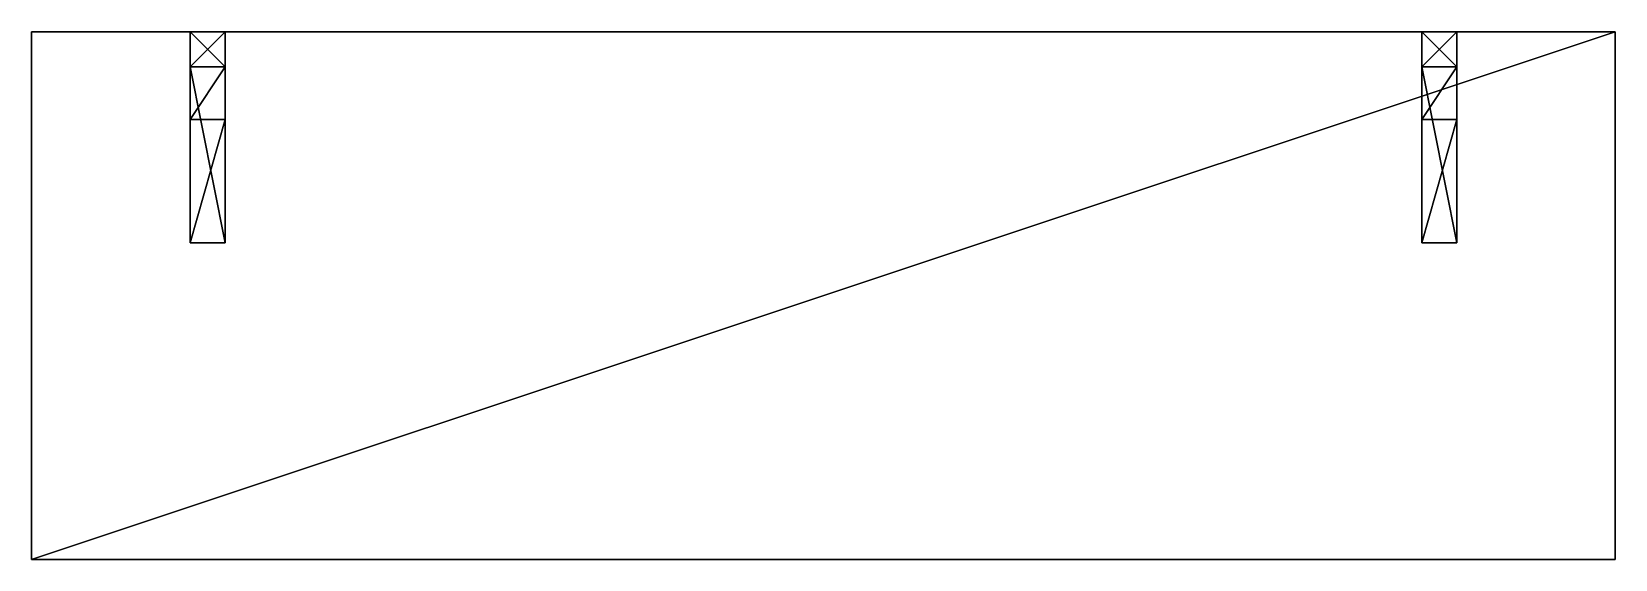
# Model space of a CAD drawing. Header units: inches. Extents: x -11.4 to 24, y -16.1 to -4.3.
import ezdxf

# ---------------------------------------------------------------- set-up
doc = ezdxf.new("R2010")
doc.units = ezdxf.units.IN
doc.header["$MEASUREMENT"] = 0
doc.layers.add('造作', color=231, linetype='Continuous', true_color=0xe499b8)

msp = doc.modelspace()

# ---------------------------------------------------------------- meshes
at = {"layer": '造作', "color": 113, "true_color": 0x57e18f}
mesh = msp.add_polyface(dxfattribs=at)
corners = [(23.988, -4.314, 18.307), (-11.445, -4.314, 18.307), (-11.445, -16.125, 18.307), (23.988, -16.125, 18.307), (23.988, -4.314, 18.898), (-11.445, -4.314, 18.898), (-11.445, -16.125, 18.898), (23.988, -16.125, 18.898)]
mesh.append_faces([[corners[k] for k in face] for face in [(5, 4, 0, 5), (0, 1, 5, 0), (6, 5, 1, 6), (1, 2, 6, 1), (7, 6, 2, 7), (2, 3, 7, 2), (4, 7, 3, 4), (3, 0, 4, 3), (2, 1, 0, 2), (0, 3, 2, 0), (4, 5, 6, 4), (6, 7, 4, 6)]], dxfattribs={"vtx2": -1, "vtx3": -1, "color": 113})
mesh = msp.add_polyface(dxfattribs=at)
corners = [(23.988, -4.314, 33.268), (-11.445, -4.314, 33.268), (-11.445, -16.125, 33.268), (23.988, -16.125, 33.268), (23.988, -4.314, 33.858), (-11.445, -4.314, 33.858), (-11.445, -16.125, 33.858), (23.988, -16.125, 33.858)]
mesh.append_faces([[corners[k] for k in face] for face in [(5, 4, 0, 5), (0, 1, 5, 0), (6, 5, 1, 6), (1, 2, 6, 1), (7, 6, 2, 7), (2, 3, 7, 2), (4, 7, 3, 4), (3, 0, 4, 3), (2, 1, 0, 2), (0, 3, 2, 0), (4, 5, 6, 4), (6, 7, 4, 6)]], dxfattribs={"vtx2": -1, "vtx3": -1, "color": 113})
mesh = msp.add_polyface(dxfattribs=at)
corners = [(23.988, -4.314, 48.228), (-11.445, -4.314, 48.228), (-11.445, -16.125, 48.228), (23.988, -16.125, 48.228), (23.988, -4.314, 48.819), (-11.445, -4.314, 48.819), (-11.445, -16.125, 48.819), (23.988, -16.125, 48.819)]
mesh.append_faces([[corners[k] for k in face] for face in [(5, 4, 0, 5), (0, 1, 5, 0), (6, 5, 1, 6), (1, 2, 6, 1), (7, 6, 2, 7), (2, 3, 7, 2), (4, 7, 3, 4), (3, 0, 4, 3), (2, 1, 0, 2), (0, 3, 2, 0), (4, 5, 6, 4), (6, 7, 4, 6)]], dxfattribs={"vtx2": -1, "vtx3": -1, "color": 113})
mesh = msp.add_polyface(dxfattribs=at)
corners = [(23.988, -4.314, 63.189), (-11.445, -4.314, 63.189), (-11.445, -16.125, 63.189), (23.988, -16.125, 63.189), (23.988, -4.314, 63.78), (-11.445, -4.314, 63.78), (-11.445, -16.125, 63.78), (23.988, -16.125, 63.78)]
mesh.append_faces([[corners[k] for k in face] for face in [(5, 4, 0, 5), (0, 1, 5, 0), (6, 5, 1, 6), (1, 2, 6, 1), (7, 6, 2, 7), (2, 3, 7, 2), (4, 7, 3, 4), (3, 0, 4, 3), (2, 1, 0, 2), (0, 3, 2, 0), (4, 5, 6, 4), (6, 7, 4, 6)]], dxfattribs={"vtx2": -1, "vtx3": -1, "color": 113})
at = {"layer": '造作', "color": 41, "true_color": 0xe4d699}
mesh = msp.add_polyface(dxfattribs=at)
corners = [(-7.901, -4.314, 82.677), (-7.901, -4.314, 0), (-7.114, -4.314, 0), (-7.114, -4.314, 82.677), (-7.901, -5.101, 82.677), (-7.901, -5.101, 0), (-7.114, -5.101, 0), (-7.114, -5.101, 82.677)]
mesh.append_faces([[corners[k] for k in face] for face in [(5, 4, 0, 5), (0, 1, 5, 0), (6, 5, 1, 6), (1, 2, 6, 1), (7, 6, 2, 7), (2, 3, 7, 2), (4, 7, 3, 4), (3, 0, 4, 3), (2, 1, 0, 2), (0, 3, 2, 0), (4, 5, 6, 4), (6, 7, 4, 6)]], dxfattribs={"vtx2": -1, "vtx3": -1, "color": 41})
mesh = msp.add_polyface(dxfattribs=at)
corners = [(19.658, -4.314, 82.677), (19.658, -4.314, 0), (20.445, -4.314, 0), (20.445, -4.314, 82.677), (19.658, -5.101, 82.677), (19.658, -5.101, 0), (20.445, -5.101, 0), (20.445, -5.101, 82.677)]
mesh.append_faces([[corners[k] for k in face] for face in [(5, 4, 0, 5), (0, 1, 5, 0), (6, 5, 1, 6), (1, 2, 6, 1), (7, 6, 2, 7), (2, 3, 7, 2), (4, 7, 3, 4), (3, 0, 4, 3), (2, 1, 0, 2), (0, 3, 2, 0), (4, 5, 6, 4), (6, 7, 4, 6)]], dxfattribs={"vtx2": -1, "vtx3": -1, "color": 41})
at = {"layer": '造作', "color": 71, "true_color": 0xb8e499}
mesh = msp.add_polyface(dxfattribs=at)
corners = [(-7.114, -5.101, 62.008), (-7.114, -6.282, 62.008), (-7.114, -6.282, 62.598), (-7.114, -9.038, 62.598), (-7.114, -9.038, 63.189), (-7.114, -5.101, 63.189), (-7.901, -5.101, 62.008), (-7.901, -6.282, 62.008), (-7.901, -6.282, 62.598), (-7.901, -9.038, 62.598), (-7.901, -9.038, 63.189), (-7.901, -5.101, 63.189)]
mesh.append_faces([[corners[k] for k in face] for face in [(11, 8, 10, 11)]], dxfattribs={"vtx0": -1, "vtx1": -1, "vtx3": -1, "color": 71})
mesh.append_faces([[corners[k] for k in face] for face in [(5, 2, 1, 5), (11, 7, 8, 11)]], dxfattribs={"vtx0": -1, "vtx2": -1, "vtx3": -1, "color": 71})
mesh.append_faces([[corners[k] for k in face] for face in [(5, 1, 0, 5)]], dxfattribs={"vtx0": -1, "vtx3": -1, "color": 71})
mesh.append_faces([[corners[k] for k in face] for face in [(5, 4, 2, 5)]], dxfattribs={"vtx1": -1, "vtx2": -1, "vtx3": -1, "color": 71})
mesh.append_faces([[corners[k] for k in face] for face in [(7, 6, 0, 7), (0, 1, 7, 0), (8, 7, 1, 8), (1, 2, 8, 1), (9, 8, 2, 9), (2, 3, 9, 2), (10, 9, 3, 10), (3, 4, 10, 3), (11, 10, 4, 11), (4, 5, 11, 4), (6, 11, 5, 6), (5, 0, 6, 5), (4, 3, 2, 4), (11, 6, 7, 11), (8, 9, 10, 8)]], dxfattribs={"vtx2": -1, "vtx3": -1, "color": 71})
mesh = msp.add_polyface(dxfattribs=at)
corners = [(-7.114, -5.101, 47.047), (-7.114, -6.282, 47.047), (-7.114, -6.282, 47.638), (-7.114, -9.038, 47.638), (-7.114, -9.038, 48.228), (-7.114, -5.101, 48.228), (-7.901, -5.101, 47.047), (-7.901, -6.282, 47.047), (-7.901, -6.282, 47.638), (-7.901, -9.038, 47.638), (-7.901, -9.038, 48.228), (-7.901, -5.101, 48.228)]
mesh.append_faces([[corners[k] for k in face] for face in [(11, 8, 10, 11)]], dxfattribs={"vtx0": -1, "vtx1": -1, "vtx3": -1, "color": 71})
mesh.append_faces([[corners[k] for k in face] for face in [(5, 2, 1, 5), (11, 7, 8, 11)]], dxfattribs={"vtx0": -1, "vtx2": -1, "vtx3": -1, "color": 71})
mesh.append_faces([[corners[k] for k in face] for face in [(5, 1, 0, 5)]], dxfattribs={"vtx0": -1, "vtx3": -1, "color": 71})
mesh.append_faces([[corners[k] for k in face] for face in [(5, 4, 2, 5)]], dxfattribs={"vtx1": -1, "vtx2": -1, "vtx3": -1, "color": 71})
mesh.append_faces([[corners[k] for k in face] for face in [(7, 6, 0, 7), (0, 1, 7, 0), (8, 7, 1, 8), (1, 2, 8, 1), (9, 8, 2, 9), (2, 3, 9, 2), (10, 9, 3, 10), (3, 4, 10, 3), (11, 10, 4, 11), (4, 5, 11, 4), (6, 11, 5, 6), (5, 0, 6, 5), (4, 3, 2, 4), (11, 6, 7, 11), (8, 9, 10, 8)]], dxfattribs={"vtx2": -1, "vtx3": -1, "color": 71})
mesh = msp.add_polyface(dxfattribs=at)
corners = [(-7.114, -5.101, 32.087), (-7.114, -6.282, 32.087), (-7.114, -6.282, 32.677), (-7.114, -9.038, 32.677), (-7.114, -9.038, 33.268), (-7.114, -5.101, 33.268), (-7.901, -5.101, 32.087), (-7.901, -6.282, 32.087), (-7.901, -6.282, 32.677), (-7.901, -9.038, 32.677), (-7.901, -9.038, 33.268), (-7.901, -5.101, 33.268)]
mesh.append_faces([[corners[k] for k in face] for face in [(11, 8, 10, 11)]], dxfattribs={"vtx0": -1, "vtx1": -1, "vtx3": -1, "color": 71})
mesh.append_faces([[corners[k] for k in face] for face in [(5, 2, 1, 5), (11, 7, 8, 11)]], dxfattribs={"vtx0": -1, "vtx2": -1, "vtx3": -1, "color": 71})
mesh.append_faces([[corners[k] for k in face] for face in [(5, 1, 0, 5)]], dxfattribs={"vtx0": -1, "vtx3": -1, "color": 71})
mesh.append_faces([[corners[k] for k in face] for face in [(5, 4, 2, 5)]], dxfattribs={"vtx1": -1, "vtx2": -1, "vtx3": -1, "color": 71})
mesh.append_faces([[corners[k] for k in face] for face in [(7, 6, 0, 7), (0, 1, 7, 0), (8, 7, 1, 8), (1, 2, 8, 1), (9, 8, 2, 9), (2, 3, 9, 2), (10, 9, 3, 10), (3, 4, 10, 3), (11, 10, 4, 11), (4, 5, 11, 4), (6, 11, 5, 6), (5, 0, 6, 5), (4, 3, 2, 4), (11, 6, 7, 11), (8, 9, 10, 8)]], dxfattribs={"vtx2": -1, "vtx3": -1, "color": 71})
mesh = msp.add_polyface(dxfattribs=at)
corners = [(-7.114, -5.101, 17.126), (-7.114, -6.282, 17.126), (-7.114, -6.282, 17.717), (-7.114, -9.038, 17.717), (-7.114, -9.038, 18.307), (-7.114, -5.101, 18.307), (-7.901, -5.101, 17.126), (-7.901, -6.282, 17.126), (-7.901, -6.282, 17.717), (-7.901, -9.038, 17.717), (-7.901, -9.038, 18.307), (-7.901, -5.101, 18.307)]
mesh.append_faces([[corners[k] for k in face] for face in [(11, 8, 10, 11)]], dxfattribs={"vtx0": -1, "vtx1": -1, "vtx3": -1, "color": 71})
mesh.append_faces([[corners[k] for k in face] for face in [(5, 2, 1, 5), (11, 7, 8, 11)]], dxfattribs={"vtx0": -1, "vtx2": -1, "vtx3": -1, "color": 71})
mesh.append_faces([[corners[k] for k in face] for face in [(5, 1, 0, 5)]], dxfattribs={"vtx0": -1, "vtx3": -1, "color": 71})
mesh.append_faces([[corners[k] for k in face] for face in [(5, 4, 2, 5)]], dxfattribs={"vtx1": -1, "vtx2": -1, "vtx3": -1, "color": 71})
mesh.append_faces([[corners[k] for k in face] for face in [(7, 6, 0, 7), (0, 1, 7, 0), (8, 7, 1, 8), (1, 2, 8, 1), (9, 8, 2, 9), (2, 3, 9, 2), (10, 9, 3, 10), (3, 4, 10, 3), (11, 10, 4, 11), (4, 5, 11, 4), (6, 11, 5, 6), (5, 0, 6, 5), (4, 3, 2, 4), (11, 6, 7, 11), (8, 9, 10, 8)]], dxfattribs={"vtx2": -1, "vtx3": -1, "color": 71})
mesh = msp.add_polyface(dxfattribs=at)
corners = [(20.445, -5.101, 62.008), (20.445, -6.282, 62.008), (20.445, -6.282, 62.598), (20.445, -9.038, 62.598), (20.445, -9.038, 63.189), (20.445, -5.101, 63.189), (19.658, -5.101, 62.008), (19.658, -6.282, 62.008), (19.658, -6.282, 62.598), (19.658, -9.038, 62.598), (19.658, -9.038, 63.189), (19.658, -5.101, 63.189)]
mesh.append_faces([[corners[k] for k in face] for face in [(11, 8, 10, 11)]], dxfattribs={"vtx0": -1, "vtx1": -1, "vtx3": -1, "color": 71})
mesh.append_faces([[corners[k] for k in face] for face in [(5, 2, 1, 5), (11, 7, 8, 11)]], dxfattribs={"vtx0": -1, "vtx2": -1, "vtx3": -1, "color": 71})
mesh.append_faces([[corners[k] for k in face] for face in [(5, 1, 0, 5)]], dxfattribs={"vtx0": -1, "vtx3": -1, "color": 71})
mesh.append_faces([[corners[k] for k in face] for face in [(5, 4, 2, 5)]], dxfattribs={"vtx1": -1, "vtx2": -1, "vtx3": -1, "color": 71})
mesh.append_faces([[corners[k] for k in face] for face in [(7, 6, 0, 7), (0, 1, 7, 0), (8, 7, 1, 8), (1, 2, 8, 1), (9, 8, 2, 9), (2, 3, 9, 2), (10, 9, 3, 10), (3, 4, 10, 3), (11, 10, 4, 11), (4, 5, 11, 4), (6, 11, 5, 6), (5, 0, 6, 5), (4, 3, 2, 4), (11, 6, 7, 11), (8, 9, 10, 8)]], dxfattribs={"vtx2": -1, "vtx3": -1, "color": 71})
mesh = msp.add_polyface(dxfattribs=at)
corners = [(20.445, -5.101, 47.047), (20.445, -6.282, 47.047), (20.445, -6.282, 47.638), (20.445, -9.038, 47.638), (20.445, -9.038, 48.228), (20.445, -5.101, 48.228), (19.658, -5.101, 47.047), (19.658, -6.282, 47.047), (19.658, -6.282, 47.638), (19.658, -9.038, 47.638), (19.658, -9.038, 48.228), (19.658, -5.101, 48.228)]
mesh.append_faces([[corners[k] for k in face] for face in [(11, 8, 10, 11)]], dxfattribs={"vtx0": -1, "vtx1": -1, "vtx3": -1, "color": 71})
mesh.append_faces([[corners[k] for k in face] for face in [(5, 2, 1, 5), (11, 7, 8, 11)]], dxfattribs={"vtx0": -1, "vtx2": -1, "vtx3": -1, "color": 71})
mesh.append_faces([[corners[k] for k in face] for face in [(5, 1, 0, 5)]], dxfattribs={"vtx0": -1, "vtx3": -1, "color": 71})
mesh.append_faces([[corners[k] for k in face] for face in [(5, 4, 2, 5)]], dxfattribs={"vtx1": -1, "vtx2": -1, "vtx3": -1, "color": 71})
mesh.append_faces([[corners[k] for k in face] for face in [(7, 6, 0, 7), (0, 1, 7, 0), (8, 7, 1, 8), (1, 2, 8, 1), (9, 8, 2, 9), (2, 3, 9, 2), (10, 9, 3, 10), (3, 4, 10, 3), (11, 10, 4, 11), (4, 5, 11, 4), (6, 11, 5, 6), (5, 0, 6, 5), (4, 3, 2, 4), (11, 6, 7, 11), (8, 9, 10, 8)]], dxfattribs={"vtx2": -1, "vtx3": -1, "color": 71})
mesh = msp.add_polyface(dxfattribs=at)
corners = [(20.445, -5.101, 32.087), (20.445, -6.282, 32.087), (20.445, -6.282, 32.677), (20.445, -9.038, 32.677), (20.445, -9.038, 33.268), (20.445, -5.101, 33.268), (19.658, -5.101, 32.087), (19.658, -6.282, 32.087), (19.658, -6.282, 32.677), (19.658, -9.038, 32.677), (19.658, -9.038, 33.268), (19.658, -5.101, 33.268)]
mesh.append_faces([[corners[k] for k in face] for face in [(11, 8, 10, 11)]], dxfattribs={"vtx0": -1, "vtx1": -1, "vtx3": -1, "color": 71})
mesh.append_faces([[corners[k] for k in face] for face in [(5, 2, 1, 5), (11, 7, 8, 11)]], dxfattribs={"vtx0": -1, "vtx2": -1, "vtx3": -1, "color": 71})
mesh.append_faces([[corners[k] for k in face] for face in [(5, 1, 0, 5)]], dxfattribs={"vtx0": -1, "vtx3": -1, "color": 71})
mesh.append_faces([[corners[k] for k in face] for face in [(5, 4, 2, 5)]], dxfattribs={"vtx1": -1, "vtx2": -1, "vtx3": -1, "color": 71})
mesh.append_faces([[corners[k] for k in face] for face in [(7, 6, 0, 7), (0, 1, 7, 0), (8, 7, 1, 8), (1, 2, 8, 1), (9, 8, 2, 9), (2, 3, 9, 2), (10, 9, 3, 10), (3, 4, 10, 3), (11, 10, 4, 11), (4, 5, 11, 4), (6, 11, 5, 6), (5, 0, 6, 5), (4, 3, 2, 4), (11, 6, 7, 11), (8, 9, 10, 8)]], dxfattribs={"vtx2": -1, "vtx3": -1, "color": 71})
mesh = msp.add_polyface(dxfattribs=at)
corners = [(20.445, -5.101, 17.126), (20.445, -6.282, 17.126), (20.445, -6.282, 17.717), (20.445, -9.038, 17.717), (20.445, -9.038, 18.307), (20.445, -5.101, 18.307), (19.658, -5.101, 17.126), (19.658, -6.282, 17.126), (19.658, -6.282, 17.717), (19.658, -9.038, 17.717), (19.658, -9.038, 18.307), (19.658, -5.101, 18.307)]
mesh.append_faces([[corners[k] for k in face] for face in [(11, 8, 10, 11)]], dxfattribs={"vtx0": -1, "vtx1": -1, "vtx3": -1, "color": 71})
mesh.append_faces([[corners[k] for k in face] for face in [(5, 2, 1, 5), (11, 7, 8, 11)]], dxfattribs={"vtx0": -1, "vtx2": -1, "vtx3": -1, "color": 71})
mesh.append_faces([[corners[k] for k in face] for face in [(5, 1, 0, 5)]], dxfattribs={"vtx0": -1, "vtx3": -1, "color": 71})
mesh.append_faces([[corners[k] for k in face] for face in [(5, 4, 2, 5)]], dxfattribs={"vtx1": -1, "vtx2": -1, "vtx3": -1, "color": 71})
mesh.append_faces([[corners[k] for k in face] for face in [(7, 6, 0, 7), (0, 1, 7, 0), (8, 7, 1, 8), (1, 2, 8, 1), (9, 8, 2, 9), (2, 3, 9, 2), (10, 9, 3, 10), (3, 4, 10, 3), (11, 10, 4, 11), (4, 5, 11, 4), (6, 11, 5, 6), (5, 0, 6, 5), (4, 3, 2, 4), (11, 6, 7, 11), (8, 9, 10, 8)]], dxfattribs={"vtx2": -1, "vtx3": -1, "color": 71})

doc.saveas('drawing.dxf')
